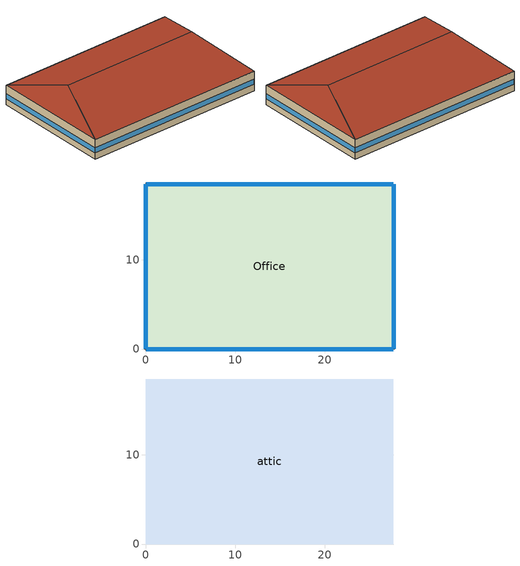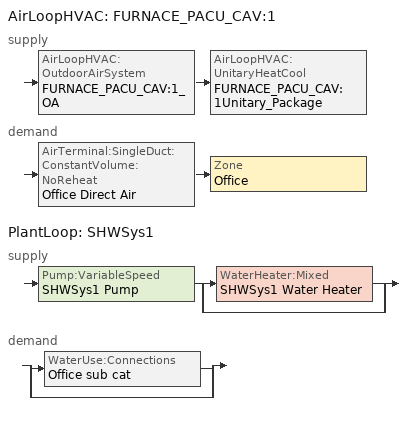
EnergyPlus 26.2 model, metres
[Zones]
Office
 floor ground (ext-slab): 27.69,18.46 27.69,0 0,0 0,18.46 z0
 wall outside (ext-walls): 27.69,0 27.69,18.46 0,18.46 0,0 27.69,0 z0:3.05
 window (window_east): 27.69,0.05 27.69,18.41 z1.02:1.77
 window (window_north): 27.64,18.46 0.05,18.46 z1.02:1.77
 window (window_south): 0.05,0 27.64,0 z1.02:1.77
 window (window_west): 0,18.41 0,0.05 z1.02:1.77
attic
 floor to Office (attic-floor): 27.69,18.46 27.69,0 0,0 0,18.46 z3.05
 roof outside (attic-roof): 27.69,0,3.05 27.69,18.46,3.05 24.62,9.23,6.12; 27.69,18.46,3.05 0,18.46,3.05 3.07,9.23,6.12 24.62,9.23,6.12; 0,0,3.05 27.69,0,3.05 24.62,9.23,6.12 3.07,9.23,6.12; 0,18.46,3.05 0,0,3.05 3.07,9.23,6.12
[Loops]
AirLoopHVAC 'FURNACE_PACU_CAV:1'
 supply: AirLoopHVAC:OutdoorAirSystem 'FURNACE_PACU_CAV:1_OA' > AirLoopHVAC:UnitaryHeatCool 'FURNACE_PACU_CAV:1Unitary_Package'
 demand: AirTerminal:SingleDuct:ConstantVolume:NoReheat 'Office Direct Air' > Zone 'Office'
PlantLoop 'SHWSys1'
 supply: Pump:VariableSpeed 'SHWSys1 Pump' > split
  | WaterHeater:Mixed 'SHWSys1 Water Heater'
  | bypass
 demand: split
  | WaterUse:Connections 'Office sub cat'
  | bypass
[Building]
Benchmark Small Office New: Loads convergence tolerance value=0.04; Maximum number of warmup days=25; Minimum number of warmup days=6; North axis=0; Solar distribution=FullInteriorAndExterior; Temperature convergence tolerance value=0.2; Terrain=City
[Site:GroundTemperature:BuildingSurface]
20.11, 20.13, 20.14, 20.18, 20.2, 20.22, 20.23, 20.26, 20.27, 20.24, 20.26, 20.25
[Site:Location]
SAN_FRANCISCO_CA_USA TMY2-23234: Elevation=5; Latitude=37.62; Longitude=-122.38; Time zone=-8
[Site:WaterMainsTemperature]
Annual average outdoor air temperature=13.08; Calculation method=Correlation; Maximum difference in monthly average outdoor air temperatures=8
[SizingPeriod:DesignDay] Barometric pressure=101265; Day of month=21; Daylight saving time indicator=No; Humidity condition type=WetBulb; Rain indicator=No; Snow indicator=No; Solar model indicator=ASHRAEClearSky
Name | Daily dry bulb temperature range | Day type | Maximum dry bulb temperature | Month | Sky clearness | Wetbulb or dewpoint at maximum dry bulb | Wind direction | Wind speed
SAN_FRANCISCO Ann Clg .4% Condns DB=>MWB | 9 | SummerDesignDay | 28.3 | 9 | 1 | 17.2 | 310 | 5.8
SAN_FRANCISCO Ann Htg 99.6% Condns DB | 0 | WinterDesignDay | 3.2 | 1 | 0 | 3.2 | 140 | 2.4
[Construction]
AIR-WALL: MAT-AIR-WALL
DropCeiling: Std AC02
Gable_Wall: Std PW05
INT-FLOOR-SLAB: Std MAT-CC05 4  MW CONCRETE
INT-FLOOR-UNDERSIDE: Std CP02 CARPET PAD, Std MAT-CC05 4  MW CONCRETE
InteriorFurnishings: Std Wood 6inch
Sloped_Metal_Roof: Std Steel_Brown_Regular, Std PW05
Std Overhead Door: Std Overhead Door Panel
Std Swinging Door_con: Std Opaque Door panel_con
Std Swinging Door_semi: Std Opaque Door panel_semi
attic-floor; attic-roof: 1/2IN Gypsum Top, AtticFloor Insulation, 1/2IN Gypsum Bottom
exposed-floor: Floor Insulation [2], MAT-CC05 8 HW CONCRETE, CP02 CARPET PAD
ext-slab: MAT-CC05 8 HW CONCRETE, CP02 CARPET PAD
ext-walls: 1IN Stucco, 8IN Concrete HW, Wall Insulation [19], 1/2IN Gypsum
int-walls: GP01 1/2 GYPSUM, GP01 1/2 GYPSUM
roofs: Roof Membrane, Roof Insulation, Metal Decking
window_SkylightConst: Theoretical Glass [82]
window_east; window_south; window_west: Theoretical Glass [78]
window_north: Theoretical Glass [64]
[Material] Thermal absorptance=0.9
Name | Conductivity | Density | Roughness | Solar absorptance | Specific heat | Thickness | Visible absorptance
1/2IN Gypsum; 1/2IN Gypsum Bottom; 1/2IN Gypsum Top | 0.16 | 784.9 | Smooth | 0.92 | 830 | 0.0127 | 0.92
1IN Stucco | 0.6918 | 1858 | Smooth | 0.92 | 837 | 0.0253 | 0.92
8IN Concrete HW | 1.7296 | 2243 | MediumRough | 0.65 | 837 | 0.2033 | 0.65
AtticFloor Insulation | 0.049 | 265 | MediumRough | 0.7 | 836.8 | 0.2379 | 0.7
Floor Insulation [2] | 0.045 | 265 | MediumRough | 0.7 | 836.8 | 0.0467 | 0.7
GP01 1/2 GYPSUM | 0.16 | 800 | Smooth | 0.7 | 1090 | 0.0127 | 0.5
MAT-CC05 8 HW CONCRETE | 1.311 | 2240 | Rough | 0.7 | 836.8 | 0.2032 | 0.7
Metal Decking | 45.006 | 7680 | MediumSmooth | 0.7 | 418.4 | 0.0015 | 0.3
Roof Insulation | 0.049 | 265 | MediumRough | 0.7 | 836.8 | 0.125 | 0.7
Roof Membrane | 0.16 | 1121.29 | VeryRough | 0.7 | 1460 | 0.0095 | 0.7
Std AC02 | 0.057 | 288 | MediumSmooth | 0.7 | 1339 | 0.0127 | 0.2
Std MAT-CC05 4  MW CONCRETE | 0.858 | 1968 | Rough | 0.7 | 836.8 | 0.1 | 0.2
Std PW05 | 0.115 | 545 | MediumSmooth | 0.78 | 1213 | 0.0191 | 0.78
Std Steel_Brown_Regular | 44.9696 | 7689 | Smooth | 0.92 | 418 | 0.0015 | 0.92
Std Wood 6inch | 0.12 | 540 | MediumSmooth | 0.7 | 1210 | 0.15 | 0.7
Wall Insulation [19] | 0.0432 | 91 | MediumRough | 0.5 | 837 | 0.0344 | 0.5
[Material:NoMass] Solar absorptance=0.7; Thermal absorptance=0.9
Name | Roughness | Thermal resistance | Visible absorptance
CP02 CARPET PAD | VeryRough | 0.2165 | 0.8
MAT-AIR-WALL | Rough | 0.207949
Std CP02 CARPET PAD | VeryRough | 0.21648 | 0.8
Std Opaque Door panel_con; Std Opaque Door panel_semi | MediumRough | 0.12327 | 0.7
Std Overhead Door Panel | MediumRough | 0.255345 | 0.7
[WindowMaterial:Glazing] Back side infrared hemispherical emissivity=0.999; Front side infrared hemispherical emissivity=0.999; Infrared transmittance at normal incidence=0; Optical data type=SpectralAverage; Thickness=0.003
Name | Back side solar reflectance at normal incidence | Back side visible reflectance at normal incidence | Conductivity | Front side solar reflectance at normal incidence | Front side visible reflectance at normal incidence | Solar transmittance at normal incidence | Visible transmittance at normal incidence
Theoretical Glass [64] | 0.3574 | 0.3422 | 100.376 | 0.3574 | 0.3422 | 0.5926 | 0.6078
Theoretical Glass [78] | 0.5778 | 0.5611 | 100.282 | 0.5778 | 0.5611 | 0.3722 | 0.3889
Theoretical Glass [82] | 0.354 | 0.175 | 2.1351 | 0.354 | 0.175 | 0.596 | 0.775
[AirLoopHVAC]
FURNACE_PACU_CAV:1: Design supply air flow rate=Autosize
[AirLoopHVAC:UnitaryHeatCool]
FURNACE_PACU_CAV:1Unitary_Package: Availability schedule=ALWAYS_ON; Controlling zone or thermostat location=Office; Cooling coil=FURNACE_PACU_CAV:1Unitary_Package_CoolCoil; Cooling supply air flow rate=Autosize; Dehumidification control type=None; Fan placement=BlowThrough; Heating coil=FURNACE_PACU_CAV:1Unitary_Package_HeatCoil; Heating supply air flow rate=Autosize; Maximum supply air temperature=Autosize; No load supply air flow rate=Autosize; Supply fan=FURNACE_PACU_CAV:1Unitary_Package_fan
[AirTerminal:SingleDuct:ConstantVolume:NoReheat]
Office Direct Air: Availability schedule=ALWAYS_ON; Maximum air flow rate=Autosize
[AvailabilityManager:NightCycle]
FURNACE_PACU_CAV:1 Availability Manager: Applicability schedule=Always_On; Control type=CycleOnAny; Cycling run time=1800; Cycling run time control type=FixedRunTime; Fan schedule=HVACOperationSchd; Thermostat tolerance=1
[Coil:Cooling:DX:SingleSpeed]
FURNACE_PACU_CAV:1Unitary_Package_CoolCoil: Availability schedule=ALWAYS_ON; Energy input ratio function of flow fraction curve=FURNACE_PACU_CAV:1Unitary_PackagecoolEIRFFF; Energy input ratio function of temperature curve=FURNACE_PACU_CAV:1Unitary_PackagecoolEIRFT; Gross rated cooling cop=3.68889; Gross rated sensible heat ratio=Autosize; Gross rated total cooling capacity=Autosize; Part load fraction correlation curve=FURNACE_PACU_CAV:1Unitary_PackagecoolPLR; Rated air flow rate=Autosize; Total cooling capacity function of flow fraction curve=FURNACE_PACU_CAV:1Unitary_PackagecoolFFF; Total cooling capacity function of temperature curve=FURNACE_PACU_CAV:1Unitary_PackagecoolCapFT
[Coil:Heating:Fuel]
FURNACE_PACU_CAV:1Unitary_Package_HeatCoil: Availability schedule=ALWAYS_ON; Burner efficiency=0.8; Fuel type=NaturalGas; Nominal capacity=Autosize
[ComponentCost:LineItem]
Name | Cost per area | Item | Line item type | Cost per each | Quantity | Cost per unit of output capacity
Air Wall | 1 | AIR-WALL | Construction
Drop Ceiling | 10 | DropCeiling | Construction
ELECTRIC EQUIPMENT:Office:MiscPlug |  | Office | General | 1 | 4.1256
Gable Wall | 1 | Gable_Wall | Construction
Infiltration:Office |  | Office | General | 1 | 0.1299
Infiltration:attic |  | attic | General | 1 | 0.0606
Interior Floor | 15 | INT-FLOOR-UNDERSIDE | Construction
Interior Floor Slab | 35 | INT-FLOOR-SLAB | Construction
Interior Furnishings | 1 | InteriorFurnishings | Construction
LIGHTING EQUIP:Office |  | Office | Lights |  |  | 1
Overhead Door | 1 | Std Overhead Door | Construction
People:Office |  | Office | General | 1 | 19.989
SkylightConst:window_SkylightConst | 142.45 | window_SkylightConst | Construction
Sloped Metal Roof | 1 | Sloped_Metal_Roof | Construction
Swinging Door Conditioned | 1 | Std Swinging Door_con | Construction
Swinging Door Semi-conditioned | 1 | Std Swinging Door_semi | Construction
attic-floor:attic-floor | 15.0182 | attic-floor | Construction
attic-roof:attic-roof | 15.0182 | attic-roof | Construction
east:window_east | 154.824 | window_east | Construction
exposed-floor:exposed-floor | 32.9966 | exposed-floor | Construction
ext-slab:ext-slab | 560.787 | ext-slab | Construction
ext-walls:ext-walls | 41.2679 | ext-walls | Construction
int-walls:int-walls | 1 | int-walls | Construction
north:window_north | 121.468 | window_north | Construction
roofs:roofs | 34.3904 | roofs | Construction
south:window_south | 154.824 | window_south | Construction
west:window_west | 154.824 | window_west | Construction
[Controller:OutdoorAir]
FURNACE_PACU_CAV:1_OA_Controller: Economizer control action type=ModulateFlow; Economizer control type=NoEconomizer; Economizer maximum limit dry bulb temperature=19; Economizer maximum limit enthalpy=32000; Economizer minimum limit dry bulb temperature=0; Lockout type=NoLockout; Maximum outdoor air flow rate=Autosize; Minimum limit type=FixedMinimum; Minimum outdoor air flow rate=Autosize; Minimum outdoor air schedule=MinOA_Sched
[DesignSpecification:OutdoorAir]
SZ DSOA Office: Outdoor air flow per zone=0.203341; Outdoor air flow per zone floor area=0; Outdoor air method=Flow/Zone
[ElectricEquipment]
Office_MiscPlug_Equip: Design level=4125.61; Design level calculation method=EquipmentLevel; End use subcategory=MiscPlug; Fraction latent=0; Fraction lost=0; Fraction radiant=0.5; Schedule=BLDG_EQUIP_SCH; Zone or zonelist or space or spacelist=Office
[Fan:OnOff]
FURNACE_PACU_CAV:1Unitary_Package_fan: Availability schedule=HVACOperationSchd; Fan total efficiency=0.35; Maximum flow rate=Autosize; Motor efficiency=0.9; Motor in airstream fraction=1; Pressure rise=500
[InternalMass]
Office_InternalMass_1: Zone or zonelist=Office; Construction=InteriorFurnishings; Surface area=1022.46
[Lights]
Office_Lights: Design level calculation method=LightingLevel; End use subcategory=General Lights; Fraction radiant=0.7; Fraction replaceable=1; Fraction visible=0.2; Lighting level=5500.82; Return air fraction=0; Return air fraction calculated from plenum temperature=No; Schedule=BLDG_LIGHT_SCH; Zone or zonelist or space or spacelist=Office
[People]
Office: Activity level schedule=ACTIVITY_SCH; Air velocity schedule=AIR_VELO_SCH; Clothing insulation calculation method=ClothingInsulationSchedule; Clothing insulation schedule=CLOTHING_SCH; Enable ashrae 55 comfort warnings=No; Fraction radiant=0.3; Mean radiant temperature calculation type=EnclosureAveraged; Number of people=19.989; Number of people calculation method=People; Number of people schedule=BLDG_OCC_SCH; Sensible heat fraction=Autocalculate; Thermal comfort model 1 type=Fanger; Work efficiency schedule=WORK_EFF_SCH; Zone or zonelist or space or spacelist=Office
[PlantEquipmentList]
SHWSys1 Equipment List: SHWSys1 Water Heater, WaterHeater:Mixed
[PlantEquipmentOperation:HeatingLoad]
SHWSys1 Operation Scheme: Load range 1 lower limit=0; Load range 1 upper limit=1e+15; Range 1 equipment list=SHWSys1 Equipment List
[PlantEquipmentOperationSchemes]
SHWSys1 Loop Operation Scheme List: Control scheme 1=SHWSys1 Operation Scheme; Control scheme 1 schedule=PlantOnSched
[PlantLoop]
SHWSys1: Fluid type=Water; Load distribution scheme=Optimal; Maximum loop flow rate=Autosize; Maximum loop temperature=60; Minimum loop flow rate=0; Minimum loop temperature=10; Plant equipment operation scheme=SHWSys1 Loop Operation Scheme List; Plant loop volume=Autocalculate
[Pump:VariableSpeed]
SHWSys1 Pump: Design maximum flow rate=Autosize; Design minimum flow rate=0; Design power consumption=Autosize; Design pump head=0.1; Fraction of motor inefficiencies to fluid stream=0; Motor efficiency=1; Pump control type=Intermittent; Coefficient 1 of the part load performance curve=0; Coefficient 2 of the part load performance curve=1; Coefficient 3 of the part load performance curve=0; Coefficient 4 of the part load performance curve=0
[SetpointManager:OutdoorAirReset]
FURNACE_PACU_CAV:1_OAMixed Air Temp Manager: Control variable=Temperature; Outdoor high temperature=21; Outdoor low temperature=15.5; Setpoint at outdoor high temperature=12.8; Setpoint at outdoor low temperature=15.5; Setpoint node or nodelist=FURNACE_PACU_CAV:1_OA-FURNACE_PACU_CAV:1Unitary_PackageNode
[SetpointManager:Scheduled]
SHWSys1 Loop Setpoint Manager: Control variable=Temperature; Schedule=SHWSys1-Loop-Temp-Schedule; Setpoint node or nodelist=SHWSys1 Supply Outlet Node
[Sizing:Plant]
SHWSys1: Design loop exit temperature=60; Loop design temperature difference=5; Loop type=Heating
[Sizing:System]
FURNACE_PACU_CAV:1: 100 outdoor air in cooling=No; 100 outdoor air in heating=No; Central cooling capacity control method=OnOff; Central cooling design supply air humidity ratio=0.0100625; Central cooling design supply air temperature=15; Central heating design supply air humidity ratio=0.008; Central heating design supply air temperature=40; Central heating maximum system air flow ratio=1; Cooling design capacity=Autosize; Cooling design capacity method=CoolingDesignCapacity; Cooling supply air flow rate=0; Cooling supply air flow rate method=DesignDay; Design outdoor air flow rate=Autosize; Heating design capacity=Autosize; Heating design capacity method=HeatingDesignCapacity; Heating supply air flow rate=0; Heating supply air flow rate method=DesignDay; Precool design humidity ratio=0.0100625; Precool design temperature=12.8; Preheat design humidity ratio=0.008; Preheat design temperature=7; System outdoor air method=ZoneSum; Type of load to size on=Sensible; Type of zone sum to use=NonCoincident; Zone maximum outdoor air fraction=1
[Sizing:Zone]
Office: Account for dedicated outdoor air system=No; Cooling design air flow method=DesignDay; Cooling design air flow rate=0; Cooling minimum air flow=0; Cooling minimum air flow fraction=0; Dedicated outdoor air high setpoint temperature for design=Autosize; Dedicated outdoor air low setpoint temperature for design=Autosize; Dedicated outdoor air system control strategy=NeutralSupplyAir; Design specification outdoor air object=SZ DSOA Office; Heating design air flow method=DesignDay; Heating design air flow rate=0; Zone cooling design supply air humidity ratio=0.0100625; Zone cooling design supply air humidity ratio difference=0.005; Zone cooling design supply air temperature=15; Zone cooling design supply air temperature input method=SupplyAirTemperature; Zone cooling sizing factor=0; Zone heating design supply air humidity ratio=0.008; Zone heating design supply air temperature=40; Zone heating design supply air temperature input method=SupplyAirTemperature; Zone heating sizing factor=0; Zone humidification design supply air humidity ratio difference=0.005; Zone latent cooling design supply air humidity ratio input method=HumidityRatioDifference; Zone latent heating design supply air humidity ratio input method=HumidityRatioDifference; Zone load sizing method=Sensible Load Only No Latent Load
[ThermostatSetpoint:DualSetpoint]
Office DualSPSched: Cooling setpoint temperature schedule=ClgSetP_Sch; Heating setpoint temperature schedule=HtgSetP_Sch
[UtilityCost:Charge:Simple]
Name | Category variable | Cost per unit value or variable | Season | Source variable | Tariff | Utility cost charge simple
UtilityCost:Charge:Simple 1 | DemandCharges | 13.51 | Summer | PeakDemand | PGE_E-19_MediumGeneralTOUDemandService | SummerOnPeakDemandCharge
UtilityCost:Charge:Simple 2 | DemandCharges | 3.75 | Summer | MidPeakDemand | PGE_E-19_MediumGeneralTOUDemandService | SummerMidPeakDemandCharge
UtilityCost:Charge:Simple 3 | DemandCharges | 3.18 | Summer | totalDemand | PGE_E-19_MediumGeneralTOUDemandService | SummerDemandCharge
UtilityCost:Charge:Simple 4 | DemandCharges | 3.69 | Winter | MidPeakDemand | PGE_E-19_MediumGeneralTOUDemandService | WinterMidPeakDemandCharge
UtilityCost:Charge:Simple 5 | DemandCharges | 3.18 | Winter | totalDemand | PGE_E-19_MediumGeneralTOUDemandService | WinterDemandCharge
UtilityCost:Charge:Simple 6 | EnergyCharges | 0.15746 | Summer | PeakEnergy | PGE_E-19_MediumGeneralTOUDemandService | SummerPeakEnergyCharge
UtilityCost:Charge:Simple 7 | EnergyCharges | 0.09613 | Summer | MidPeakEnergy | PGE_E-19_MediumGeneralTOUDemandService | SummerMidPeakEnergyCharge
UtilityCost:Charge:Simple 8 | EnergyCharges | 0.08203 | Summer | OffPeakEnergy | PGE_E-19_MediumGeneralTOUDemandService | SummerOffPeakEnergyCharge
UtilityCost:Charge:Simple 9 | EnergyCharges | 0.10181 | Winter | MidPeakEnergy | PGE_E-19_MediumGeneralTOUDemandService | WinterMidPeakEnergyCharge
UtilityCost:Charge:Simple 10 | EnergyCharges | 0.08203 | Winter | OffPeakEnergy | PGE_E-19_MediumGeneralTOUDemandService | WinterOffPeakEnergyCharge
UtilityCost:Charge:Simple 11 | Taxes | 0.08 | Annual | subtotal | PGE_E-19_MediumGeneralTOUDemandService | TaxofEightPercent
UtilityCost:Charge:Simple 12 | EnergyCharges | 0.1416 | Summer | totalEnergy | PGE_A-10MediumGeneralDemandService | SummerEnergyCharge
UtilityCost:Charge:Simple 13 | EnergyCharges | 0.103 | Winter | totalEnergy | PGE_A-10MediumGeneralDemandService | WinterEnergyCharge
UtilityCost:Charge:Simple 14 | DemandCharges | 6.56 | Summer | totalDemand | PGE_A-10MediumGeneralDemandService | SummerDemandCharge
UtilityCost:Charge:Simple 15 | DemandCharges | 1.58 | Winter | totalDemand | PGE_A-10MediumGeneralDemandService | WinterDemandCharge
UtilityCost:Charge:Simple 16 | Taxes | 0.08 | Annual | subtotal | PGE_A-10MediumGeneralDemandService | TaxofEightPercent
UtilityCost:Charge:Simple 17 | EnergyCharges | 0.1794 | Summer | totalEnergy | PGE_A-1SmallGeneralService | SummerEnergyCharge
UtilityCost:Charge:Simple 18 | EnergyCharges | 0.1179 | Winter | totalEnergy | PGE_A-1SmallGeneralService | WinterEnergyCharge
UtilityCost:Charge:Simple 19 | Taxes | 0.08 | Annual | subtotal | PGE_A-1SmallGeneralService | TaxofEightPercent
UtilityCost:Charge:Simple 20 | EnergyCharges | CA_MonthlyGasRates | Annual | totalEnergy | CA_EIAMonthlyRateGas | MonthlyRateGasCharge
UtilityCost:Charge:Simple 21 | Taxes | 0.08 | Annual | SubTotal | CA_EIAMonthlyRateGas | TaxofEightPercent
[UtilityCost:Qualify] Season=Annual; Threshold test=Count
Name | Number of months | Qualify type | Tariff | Threshold value or variable | Utility cost qualify | Variable
UtilityCost:Qualify 1 | 12 | Minimum | PGE_E-19_MediumGeneralTOUDemandService | 500 | MinDemand500kw | TotalDemand
UtilityCost:Qualify 2 | 1 | Maximum | PGE_A-10MediumGeneralDemandService | 500 | MaxDemand500kw | TotalDemand
UtilityCost:Qualify 3 | 1 | Maximum | PGE_A-1SmallGeneralService | 500 | MaxDemand500kw | TotalDemand
UtilityCost:Qualify 4 | 1 | Maximum | PGE_A-1SmallGeneralService | 4200 | MaxEnergy4200kwh | TotalEnergy
[UtilityCost:Tariff]
Name | Conversion factor choice | Group | Monthly charge or variable | Output meter | Demand window length | Season schedule | Time of use period schedule
CA_EIAMonthlyRateGas | MCF | Comm Gas | 0 | NaturalGas:Facility
PGE_A-1SmallGeneralService | kWh | Comm Elect | 7.31 | Electricity:Facility | HalfHour | PGESeasonsSchedule
PGE_A-10MediumGeneralDemandService | kWh | Comm Elect | 67.64 | Electricity:Facility | HalfHour | PGESeasonsSchedule
PGE_E-19_MediumGeneralTOUDemandService | kWh | Comm Elect | 174.88 | Electricity:Facility | HalfHour | PGESeasonsSchedule | PGETOUSched
[UtilityCost:Variable]
CA_MonthlyGasRates: January value=9.37; February value=8.88; March value=8.2; April value=7.29; May value=7.82; June value=8.26; July value=8.23; August value=8.21; September value=7.9; October value=8.09; November value=7.64; Tariff=CA_EIAMonthlyRateGas; Variable type=Dimensionless
[WaterHeater:Mixed]
SHWSys1 Water Heater: Ambient temperature indicator=Schedule; Ambient temperature schedule=SHWSys1 Water Heater Ambient Temperature Schedule; Deadband temperature difference=2; Heater control type=Cycle; Heater fuel type=NaturalGas; Heater maximum capacity=845000; Heater thermal efficiency=0.8; Indirect water heating recovery time=1.5; Maximum temperature limit=82.2222; Off cycle loss coefficient to ambient temperature=6; Off cycle parasitic fuel consumption rate=20; Off cycle parasitic fuel type=NaturalGas; Off cycle parasitic heat fraction to tank=0.8; On cycle loss coefficient to ambient temperature=6; On cycle parasitic fuel type=NaturalGas; Setpoint temperature schedule=SHWSys1 Water Heater Setpoint Temperature Schedule; Source side design flow rate=Autosize; Source side effectiveness=1; Tank volume=0.15; Use side design flow rate=Autosize; Use side effectiveness=1
[WaterUse:Connections]
Office sub cat: Water use equipment name 1=Office sub cat
[WaterUse:Equipment]
Office sub cat: Zone=Office; End use subcategory=sub cat; Flow rate fraction schedule=BLDG_SWH_SCH; Hot water supply temperature schedule=Office sub catHot Supply Temp Sched; Latent fraction schedule=Office sub cat Latent fract sched; Peak flow rate=5.25e-06; Sensible fraction schedule=Office sub cat Sensible fract sched; Target temperature schedule=Office sub cat Temp Sched
[Zone] Floor area=Autocalculate; Multiplier=1; Part of total floor area=Yes; Type=1
Name | Ceiling height | Volume
Office | 3.0488 | 1558.62
attic | -9999 | 726.8791
[ZoneControl:Thermostat]
Office Thermostat: Zone or zonelist=Office; Control 1=Office DualSPSched; Control type schedule=Dual Zone Control Type Sched
[Zone equipment]
Office: Office Direct Air
[ZoneInfiltration:DesignFlowRate] Constant term coefficient=1; Design flow rate calculation method=Flow/Zone; Schedule=INFIL_HALF_ON_SCH; Temperature term coefficient=0; Velocity squared term coefficient=0; Velocity term coefficient=0
Name | Design flow rate | Zone or zonelist or space or spacelist
Office_Infiltration | 0.1299 | Office
attic_Infiltration | 0.0606 | attic
[Curve:Biquadratic] Maximum value of x=23.88889; Maximum value of y=46.11111; Minimum value of x=12.77778; Minimum value of y=21.11111
Name | Coefficient1 constant | Coefficient2 x | Coefficient3 x 2 | Coefficient4 y | Coefficient5 y 2 | Coefficient6 x y
FURNACE_PACU_CAV:1Unitary_PackagecoolCapFT | 0.766956 | 0.0107756 | -4.14703e-05 | 0.00134961 | -0.000261144 | 0.000457488
FURNACE_PACU_CAV:1Unitary_PackagecoolEIRFT | 0.297145 | 0.0430933 | -0.000748766 | 0.00597727 | 0.000482112 | -0.000956448
[Curve:Quadratic]
Name | Maximum value of x | Minimum value of x | Coefficient1 constant | Coefficient2 x | Coefficient3 x 2
FURNACE_PACU_CAV:1Unitary_PackagecoolEIRFFF | 1.5 | 0.5 | 1.156 | -0.1816 | 0.0256
FURNACE_PACU_CAV:1Unitary_PackagecoolFFF | 1.5 | 0.5 | 0.8 | 0.2 | 0
FURNACE_PACU_CAV:1Unitary_PackagecoolPLR | 1 | 0 | 0.75 | 0.25 | 0
[Schedule:Compact]
ACTIVITY_SCH: Through: 12/31, For: AllDays, Until: 24:00, 120
AIR_VELO_SCH; Office sub cat Sensible fract sched: Through: 12/31, For: AllDays, Until: 24:00, 0.2
ALWAYS_ON; MinOA_Sched; PlantOnSched: Through: 12/31, For: AllDays, Until: 24:00, 1
BLDG_EQUIP_SCH: Through: 12/31, For: Weekdays, Until: 08:00, 0.4, Until: 12:00, 0.9, Until: 13:00, 0.8, Until: 17:00, 0.9, Until: 18:00, 0.5, Until: 24:00, 0.4, For: SummerDesignDay, Until: 24:00, 1, For: Saturday, Until: 06:00, 0.3, Until: 08:00, 0.4, Until: 12:00, 0.5, Until: 17:00, 0.35, Until: 24:00, 0.3, For: WinterDesignDay, Until: 24:00, 0, For: Sunday Holidays AllOtherDays, Until: 24:00, 0.3
BLDG_LIGHT_SCH: Through: 12/31, For: Weekdays, Until: 05:00, 0.05, Until: 07:00, 0.1, Until: 08:00, 0.3, Until: 17:00, 0.9, Until: 18:00, 0.5, Until: 20:00, 0.3, Until: 22:00, 0.2, Until: 23:00, 0.1, Until: 24:00, 0.05, For: SummerDesignDay, Until: 24:00, 1, For: Saturday, Until: 06:00, 0.05, Until: 08:00, 0.1, Until: 12:00, 0.3, Until: 17:00, 0.15, Until: 24:00, 0.05, For: WinterDesignDay, Until: 24:00, 0, For: Sunday Holidays AllOtherDays, Until: 24:00, 0.05
BLDG_OCC_SCH: Through: 12/31, For: Weekdays, Until: 06:00, 0, Until: 07:00, 0.1, Until: 08:00, 0.2, Until: 12:00, 0.95, Until: 13:00, 0.5, Until: 17:00, 0.95, Until: 18:00, 0.3, Until: 22:00, 0.1, Until: 24:00, 0.05, For: SummerDesignDay, Until: 06:00, 0, Until: 22:00, 1, Until: 24:00, 0.05, For: Saturday, Until: 06:00, 0, Until: 08:00, 0.1, Until: 12:00, 0.3, Until: 17:00, 0.1, Until: 19:00, 0.05, Until: 24:00, 0, For: WinterDesignDay, Until: 24:00, 0, For: Sunday Holidays AllOtherDays, Until: 06:00, 0, Until: 18:00, 0.05, Until: 24:00, 0
BLDG_SWH_SCH: Through: 12/31, For: Weekdays SummerDesignDay, Until: 05:00, 0.05, Until: 06:00, 0.08, Until: 07:00, 0.07, Until: 08:00, 0.19, Until: 09:00, 0.35, Until: 10:00, 0.38, Until: 11:00, 0.39, Until: 12:00, 0.47, Until: 13:00, 0.57, Until: 14:00, 0.54, Until: 15:00, 0.34, Until: 16:00, 0.33, Until: 17:00, 0.44, Until: 18:00, 0.26, Until: 19:00, 0.21, Until: 20:00, 0.15, Until: 21:00, 0.17, Until: 22:00, 0.08, Until: 24:00, 0.05, For: Saturday WinterDesignDay, Until: 05:00, 0.05, Until: 06:00, 0.08, Until: 07:00, 0.07, Until: 08:00, 0.11, Until: 09:00, 0.15, Until: 10:00, 0.21, Until: 11:00, 0.19, Until: 12:00, 0.23, Until: 13:00, 0.2, Until: 14:00, 0.19, Until: 15:00, 0.15, Until: 16:00, 0.13, Until: 17:00, 0.14, Until: 21:00, 0.07, Until: 22:00, 0.09, Until: 24:00, 0.05, For: Sunday Holidays AllOtherDays, Until: 05:00, 0.04, Until: 06:00, 0.07, Until: 11:00, 0.04, Until: 13:00, 0.06, Until: 14:00, 0.09, Until: 15:00, 0.06, Until: 21:00, 0.04, Until: 22:00, 0.07, Until: 24:00, 0.04
CLGSETP_SCH: Through: 12/31, For: Weekdays SummerDesignDay, Until: 06:00, 30, Until: 22:00, 24, Until: 24:00, 30, For: Saturday, Until: 06:00, 30, Until: 18:00, 24, Until: 24:00, 30, For WinterDesignDay, Until: 24:00, 33, For: Sunday Holidays AllOtherDays, Until: 24:00, 30
CLOTHING_SCH: Through: 04/30, For: AllDays, Until: 24:00, 1, Through: 09/30, For: AllDays, Until: 24:00, 0.5, Through: 12/31, For: AllDays, Until: 24:00, 1
Dual Zone Control Type Sched: Through: 12/31, For: AllDays, Until: 24:00, 4
HTGSETP_SCH: Through: 12/31, For: Weekdays WinterDesignDay, Until: 06:00, 17, Until: 19:00, 21, Until: 24:00, 17, For SummerDesignDay, Until: 24:00, 13, For: Saturday, Until: 06:00, 17, Until: 13:00, 21, Until: 24:00, 17, For: Sunday Holidays AllOtherDays, Until: 24:00, 17
HVACOperationSchd: Through: 12/31, For: Weekdays SummerDesignDay, Until: 06:00, 0, Until: 22:00, 1, Until: 24:00, 0, For: Saturday WinterDesignDay, Until: 06:00, 0, Until: 18:00, 1, Until: 24:00, 0, For: Sunday Holidays AllOtherDays, Until: 24:00, 0
INFIL_HALF_ON_SCH: Through: 12/31, For: Weekdays SummerDesignDay, Until: 06:00, 1, Until: 22:00, 0.5, Until: 24:00, 1, For: Saturday WinterDesignDay, Until: 06:00, 1, Until: 18:00, 0.5, Until: 24:00, 1, For: Sunday Holidays AllOtherDays, Until: 24:00, 1
Office sub cat Latent fract sched: Through: 12/31, For: AllDays, Until: 24:00, 0.05
Office sub cat Temp Sched: Through: 12/31, For: AllDays, Until: 24:00, 43.3
Office sub catHot Supply Temp Sched: Through: 12/31, For: AllDays, Until: 24:00, 55
PGESeasonsSchedule: Through: 4/30, For: AllDays, Until: 24:00, 1, Through: 10/31, For: AllDays, Until: 24:00, 3, Through: 12/31, For: AllDays, Until: 24:00, 1
PGETOUSched: Through: 4/30, For: WeekDays, Until: 8:30, 3, Until: 21:30, 4, Until: 24:00, 3, For: AllOtherDays, Until: 24:00, 3, Through: 10/31, For: WeekDays, Until: 8:30, 3, Until: 12:00, 4, Until: 18:00, 1, Until: 21:30, 4, Until: 24:00, 3, For: AllOtherDays, Until: 24:00, 3, Through: 12/31, For: WeekDays, Until: 10:00, 3, Until: 22:00, 1, Until: 24:00, 3, For: AllOtherDays, Until: 24:00, 3
SHWSys1 Water Heater Ambient Temperature Schedule: Through: 12/31, For: AllDays, Until: 24:00, 22
SHWSys1 Water Heater Setpoint Temperature Schedule; SHWSys1-Loop-Temp-Schedule: Through: 12/31, For: AllDays, Until: 24:00, 60
WORK_EFF_SCH: Through: 12/31, For: AllDays, Until: 24:00, 0
